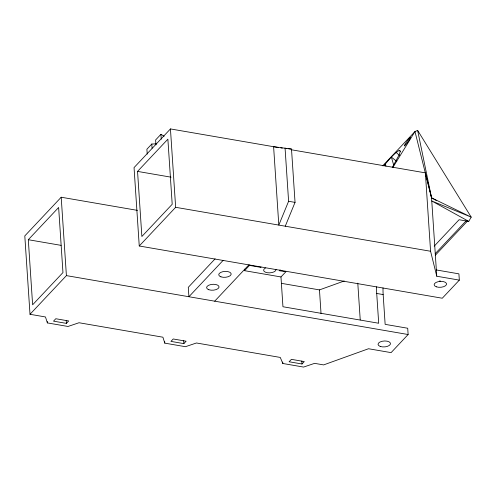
<?xml version="1.0" encoding="UTF-8"?>
<svg xmlns="http://www.w3.org/2000/svg" width="496" height="496" viewBox="0 0 496 496"><rect width="100%" height="100%" fill="white"/><g stroke="black" fill="none" stroke-linecap="round" stroke-linejoin="round"><path stroke-width="0.74" d="M285.057 147.969L288.598 201.271L278.814 225.091L273.606 146.711L291.505 149.079L295.046 202.38L285.262 226.207M434.211 246.152L459.079 219.728L468.751 221.396L471.2 217.124L417.638 130.405L414.978 131.539L382.707 165.831M392.274 167.512L399.404 154.38L400.322 151.001L399.218 150.325C393.012 154.306 388.554 160.388 383.737 165.844M392.801 167.549L414.978 131.539L431.557 197.842L436.759 276.229L459.327 280.122L458.912 273.848L436.344 269.96M137.473 210.378L61.2 197.228L24.8 235.91L30.008 314.29L45.477 316.963L47.374 322.908L68.014 326.467L79.013 322.741L162.905 337.199L164.802 343.145L185.448 346.704L196.441 342.984L280.277 357.436L282.819 363.487L303.602 367.071L314.6 363.351L323.615 364.907L368.522 348.738L391.09 352.625L408.127 334.521L407.712 328.247L385.144 324.359L383.166 294.574A40.182 16.064 -80.2 0 1 383.024 287.903M28.303 239.711L58.633 207.477L62.961 272.564L32.624 304.798L28.303 239.711L61.076 245.359M156.308 143.871L151.788 144.032L146.89 149.234L147.219 154.107M164.145 136.233L160.933 134.317L155.62 139.959L155.942 144.832M278.622 147.572L170.444 128.929L134.044 167.605L139.252 245.991L442.283 298.226L459.327 280.122M137.547 171.405L167.877 139.171L172.205 204.265L141.868 236.499L137.547 171.405L171.064 177.184M30.008 314.29L66.408 275.615L61.2 197.228M66.414 323.38L68.69 320.962L55.794 318.736L53.518 321.154L66.414 323.38L66.222 320.484M139.252 245.991L175.652 207.309L170.444 128.929M215.09 258.85L188.288 287.327L188.914 296.732L223.07 260.437M214.7 301.177L248.862 264.883M280.184 269.874L279.353 270.723L285.919 271.703L280.972 276.954L244.547 270.673L249.507 265.403L249.451 264.969M183.849 343.623L186.124 341.205L173.228 338.979L170.953 341.397L183.849 343.623L183.656 340.727M302.002 363.99L304.277 361.572L291.381 359.346L289.106 361.764L302.002 363.99L301.81 361.094M435.209 253.679L466.426 220.509M435.221 255.353L467.499 221.061M281.356 283.328L319.467 289.9L344.224 280.984M280.817 147.907L282.348 148.075M285.398 148.409L286.924 148.577M288.455 148.744L291.505 149.079M249.507 265.403L260.952 267.375L260.896 266.947M291.468 149.786L425.376 172.868L431.557 197.842L436.263 200.446M288.598 201.271L295.046 202.38M175.652 207.309L430.578 251.255L436.759 276.229M376.576 286.787A40.182 16.064 -80.2 0 0 376.718 293.458L383.166 294.574M66.408 275.615L408.127 334.521M468.751 221.396L431.762 200.979L471.2 217.124L431.557 197.842L417.638 130.405M396.8 161.398L391.375 157.102L393.725 165.242M396.161 152.408L399.584 155.521M399.218 150.325L400.315 151.404M385.175 164.089L385.975 166.253M425.376 172.868L430.578 251.255M376.718 293.458L378.696 323.249L282.949 306.745L280.972 276.954M357.79 283.154L360.232 319.914M319.467 289.9L321.042 313.639M282.72 362.043L282.819 363.487M244.441 269.142L244.547 270.673M160.933 134.317L161.256 139.19M151.788 144.032L152.061 148.211M164.703 341.701L164.802 343.145M47.275 321.458L47.374 322.908M276.074 269.626A6.243 2.964 -3.8 0 1 267.319 272.726A6.243 2.964 -3.8 0 1 265.534 267.958M440.473 281.003A6.243 2.964 -3.8 0 1 439.382 281.052M208.797 289.726A6.243 2.964 -3.8 0 0 218.953 287.463A6.243 2.964 -3.8 0 0 210.707 284.574A6.243 2.964 -3.8 0 0 208.797 289.726M220.931 276.836A6.243 2.964 -3.8 0 0 231.086 274.573A6.243 2.964 -3.8 0 0 222.84 271.678A6.243 2.964 -3.8 0 0 220.931 276.836M405.654 144.758A5.351 0.527 -54 0 0 410.651 137.429A5.351 0.527 -54 0 0 406.156 142.544A5.351 0.527 -54 0 0 405.654 144.758M380.234 346.431A6.243 2.964 -3.8 0 0 390.395 344.168A6.243 2.964 -3.8 0 0 382.149 341.273A6.243 2.964 -3.8 0 0 380.234 346.431M436.344 286.818A6.243 2.964 -3.8 0 0 446.499 284.555A6.243 2.964 -3.8 0 0 438.253 281.66A6.243 2.964 -3.8 0 0 436.344 286.818"/></g></svg>
